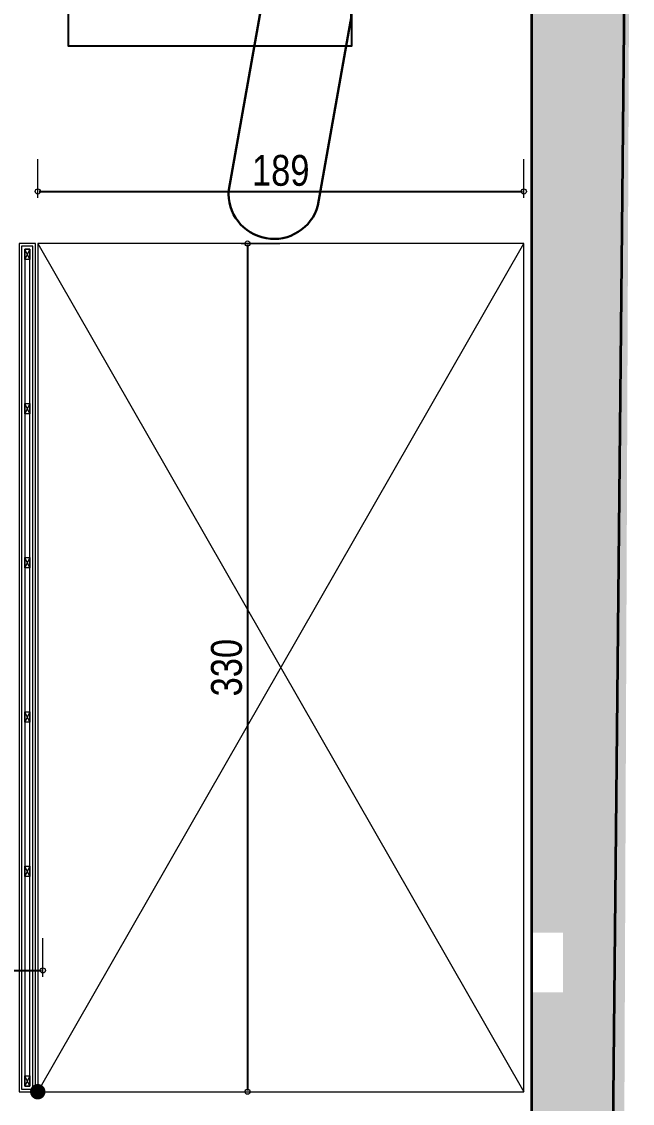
# Model space of a CAD drawing. Header units: millimetres. Extents: x 54215 to 67697, y 23496 to 56611.
# Drawn here: x 57651.6 to 57889, y 44708.9 to 45129.8 of the extents above; entities that cross this region are included whole.
import ezdxf

# ---------------------------------------------------------------- set-up
doc = ezdxf.new("R2010")
doc.units = ezdxf.units.MM
doc.layers.add('0 rölöve', color=7, linetype='Continuous', true_color=0xf1380e)
for name, color, linetype, lineweight in [('b_görünüş', 44, 'Continuous', 25), ('no3_duvar kaplama', 8, 'Continuous', 0), ('no3_duvar mevcut', 4, 'Continuous', 35), ('no3_kutuprofil kesit', 74, 'Continuous', 18), ('no3_paslanmaz gorunus arka', 173, 'Continuous', 13), ('no3_ölçü tefriş', 252, 'Continuous', 0), ('t_ahsapkesit', 20, 'Continuous', 30), ('ölçü', 4, 'Continuous', 13)]:
    doc.layers.add(name, color=color, linetype=linetype, lineweight=lineweight)
doc.layers.add('no3_alçıpan kesit', color=7, linetype='Continuous', lineweight=20, true_color=0xf5003d)
doc.layers.add('SIH', color=4, linetype='Continuous')
doc.styles.add('olcu', font='arial.ttf', dxfattribs={"width": 0.8})
doc.dimstyles.new('tufan', dxfattribs={"dimtxt": 12, "dimasz": 0.5, "dimexe": 1.25, "dimexo": 0.625, "dimgap": 2, "dimtad": 1, "dimdec": 0, "dimzin": 1, "dimtxsty": 'olcu', "dimblk1": 'sol', "dimblk2": 'sag', "dimsah": 1, "dimcen": 0, "dimse1": 1, "dimse2": 1, "dimclrd": 256, "dimclrt": 256, "dimadec": 0, "dimazin": 0, "dimtfac": 1, "dimtdec": 0, "dimtix": 1, "dimtmove": 0, "dimatfit": 2, "dimldrblk": 'NONE', "dimfxl": 1.25, "dimarcsym": 0})

# ---------------------------------------------------------------- blocks, each defined once
blk = doc.blocks.new('sol')
at = {"layer": 'ölçü'}
blk.add_line((0, 5), (0, -25), dxfattribs=at)
blk.add_circle((0, 0), 2, dxfattribs=at)
blk = doc.blocks.new('sag')
at = {"layer": 'ölçü'}
blk.add_line((0, -5), (0, 25), dxfattribs=at)
blk.add_circle((0, 0), 2, dxfattribs=at)
blk = doc.blocks.new('*D437')
at = {"layer": 'Defpoints', "color": 0, "transparency": 16777216}
for p in [(57659.83, 44760.65), (57583.73, 44752.71), (57659.83, 44752.61)]:
    blk.add_point(p, dxfattribs=at)
at = {"layer": 'no3_ölçü tefriş', "lineweight": -2, "transparency": 16777216}
blk.add_line((57584.23, 44760.65), (57659.33, 44760.65), dxfattribs=at)
at = {"layer": 'no3_ölçü tefriş', "lineweight": -2, "transparency": 16777216, "xscale": 0.5, "yscale": 0.5, "zscale": 0.5, "rotation": 180}
blk.add_blockref('sol', (57583.73, 44760.65), dxfattribs=at)
at = {"layer": 'no3_ölçü tefriş', "lineweight": -2, "transparency": 16777216, "xscale": 0.5, "yscale": 0.5, "zscale": 0.5}
blk.add_blockref('sag', (57659.83, 44760.65), dxfattribs=at)
at = {"layer": 'no3_ölçü tefriş', "transparency": 16777216, "insert": (57621.78, 44768.78), "char_height": 12, "attachment_point": 5, "style": 'olcu'}
blk.add_mtext('76', dxfattribs=at)
blk = doc.blocks.new('_None')
blk = doc.blocks.new('*D442')
at = {"layer": 'Defpoints', "color": 0, "transparency": 16777216}
for p in [(57374.86, 45124.43), (57560.66, 45043.45), (57659.83, 45043.45)]:
    blk.add_point(p, dxfattribs=at)
at = {"layer": 'no3_ölçü tefriş', "lineweight": -2, "transparency": 16777216}
blk.add_line((57560.66, 45123.93), (57560.66, 45043.95), dxfattribs=at)
at = {"layer": 'no3_ölçü tefriş', "lineweight": -2, "transparency": 16777216, "xscale": 0.5, "yscale": 0.5, "zscale": 0.5}
for name, p, rotation in [('sol', (57560.66, 45124.43), 90), ('sag', (57560.66, 45043.45), 270)]:
    blk.add_blockref(name, p, dxfattribs=dict(at, rotation=rotation))
at = {"layer": 'no3_ölçü tefriş', "transparency": 16777216, "insert": (57552.53, 45083.94), "char_height": 12, "attachment_point": 5, "rotation": 90, "style": 'olcu'}
blk.add_mtext('81', dxfattribs=at)
blk = doc.blocks.new('*D444')
at = {"layer": 'Defpoints', "color": 0, "transparency": 16777216}
for p in [(57846.83, 45063.73), (57657.83, 45043.45), (57846.83, 45043.45)]:
    blk.add_point(p, dxfattribs=at)
at = {"layer": 'no3_ölçü tefriş', "lineweight": -2, "transparency": 16777216}
blk.add_line((57658.33, 45063.73), (57846.33, 45063.73), dxfattribs=at)
at = {"layer": 'no3_ölçü tefriş', "lineweight": -2, "transparency": 16777216, "xscale": 0.5, "yscale": 0.5, "zscale": 0.5, "rotation": 180}
blk.add_blockref('sol', (57657.83, 45063.73), dxfattribs=at)
at = {"layer": 'no3_ölçü tefriş', "lineweight": -2, "transparency": 16777216, "xscale": 0.5, "yscale": 0.5, "zscale": 0.5}
blk.add_blockref('sag', (57846.83, 45063.73), dxfattribs=at)
at = {"layer": 'no3_ölçü tefriş', "transparency": 16777216, "insert": (57752.33, 45071.85), "char_height": 12, "attachment_point": 5, "style": 'olcu'}
blk.add_mtext('189', dxfattribs=at)
blk = doc.blocks.new('*D445')
at = {"layer": 'Defpoints', "color": 0, "transparency": 16777216}
for p in [(57659.83, 45043.45), (57659.83, 44713.45), (57739.42, 44713.45)]:
    blk.add_point(p, dxfattribs=at)
at = {"layer": 'no3_ölçü tefriş', "lineweight": -2, "transparency": 16777216}
blk.add_line((57739.42, 45042.95), (57739.42, 44713.95), dxfattribs=at)
at = {"layer": 'no3_ölçü tefriş', "lineweight": -2, "transparency": 16777216, "xscale": 0.5, "yscale": 0.5, "zscale": 0.5}
for name, p, rotation in [('sol', (57739.42, 45043.45), 90), ('sag', (57739.42, 44713.45), 270)]:
    blk.add_blockref(name, p, dxfattribs=dict(at, rotation=rotation))
at = {"layer": 'no3_ölçü tefriş', "transparency": 16777216, "insert": (57731.29, 44878.45), "char_height": 12, "attachment_point": 5, "rotation": 90, "style": 'olcu'}
blk.add_mtext('330', dxfattribs=at)
blk = doc.blocks.new('plan girişblok')
at = {"layer": 'no3_duvar kaplama'}
h = blk.add_hatch(color=256, dxfattribs=at)
h.dxf.hatch_style = 1
h.paths.add_polyline_path([(3669.07, 2563.46), (3687.07, 2563.46), (3669.07, 2563.46), (3669.07, 2501.96), (3687.07, 2501.96), (5226.73, 2507.87), (5230.28, 3355.96), (3742.07, 3356.96), (3687.07, 3361.46), (3669.07, 3361.46), (3669.07, 3293.96), (3687.07, 3293.96), (3687.07, 3299.96), (3669.07, 3299.96), (3669.07, 3361.46), (3742.07, 3361.46), (3742.07, 3321.96), (4354.07, 3321.96), (4354.07, 3356.96), (4427.57, 3356.96), (4427.57, 3322.96), (4935.57, 3322.96), (4935.57, 3355.96), (5009.07, 3355.96), (5009.07, 3318.96), (5144.57, 3318.96), (5144.57, 3310.46), (5191.07, 3310.46), (5191.07, 2572.96), (5169.13, 2572.96), (5169.13, 2538.46), (5006.07, 2538.46), (5006.07, 2506.96), (4933.07, 2506.96), (4933.07, 2538.46), (4427.57, 2538.46), (4427.57, 2507.96), (4354.57, 2507.96), (4354.57, 2538.46), (3742.07, 2538.46), (3742.07, 2501.96), (3669.07, 2501.96)])
h.paths.add_polyline_path([(5191.07, 2684.86), (5191.07, 2661.57), (5203.3, 2661.57), (5203.3, 2684.86)], flags=17)
at = {"layer": 'no3_alçıpan kesit'}
for points in [[(4997.21, 2951.96), (4992.81, 2951.96), (4992.81, 2623.96), (4997.21, 2623.96)], [(4996.01, 2950.76), (4994.01, 2950.76), (4994.01, 2625.16), (4996.01, 2625.16)]]:
    blk.add_lwpolyline(points, close=True, dxfattribs=at)
at = {"layer": 'no3_duvar kaplama'}
blk.add_lwpolyline([(4998.21, 2952.96), (4991.81, 2952.96), (4991.81, 2622.96), (4998.21, 2622.96)], close=True, dxfattribs=at)
at = {"layer": 'no3_duvar mevcut'}
for p, q in [((5221.85, 2506.96), (5230.28, 3355.96)), ((5191.07, 3310.46), (5191.07, 2572.96))]:
    blk.add_line(p, q, dxfattribs=at)
at = {"layer": 'no3_kutuprofil kesit'}
for p, q in [((4996.01, 2946.76), (4994.01, 2950.76)), ((4996.01, 2950.76), (4994.01, 2946.76)), ((4996.01, 2886.76), (4994.01, 2890.76)), ((4996.01, 2890.76), (4994.01, 2886.76)), ((4996.01, 2826.76), (4994.01, 2830.76)), ((4996.01, 2830.76), (4994.01, 2826.76)), ((4996.01, 2766.76), (4994.01, 2770.76)), ((4996.01, 2770.76), (4994.01, 2766.76)), ((4996.01, 2706.76), (4994.01, 2710.76)), ((4996.01, 2710.76), (4994.01, 2706.76)), ((4996.01, 2625.16), (4994.01, 2629.16)), ((4996.01, 2629.16), (4994.01, 2625.16))]:
    blk.add_line(p, q, dxfattribs=at)
for points in [[(4994.01, 2950.76), (4996.01, 2950.76), (4996.01, 2946.76), (4994.01, 2946.76)], [(4994.01, 2890.76), (4996.01, 2890.76), (4996.01, 2886.76), (4994.01, 2886.76)], [(4994.01, 2830.76), (4996.01, 2830.76), (4996.01, 2826.76), (4994.01, 2826.76)], [(4994.01, 2770.76), (4996.01, 2770.76), (4996.01, 2766.76), (4994.01, 2766.76)], [(4994.01, 2710.76), (4996.01, 2710.76), (4996.01, 2706.76), (4994.01, 2706.76)], [(4994.01, 2629.16), (4996.01, 2629.16), (4996.01, 2625.16), (4994.01, 2625.16)]]:
    blk.add_lwpolyline(points, close=True, dxfattribs=at)

msp = doc.modelspace()

# ---------------------------------------------------------------- linework, layer by layer
at = {"layer": 'b_görünüş'}
msp.add_lwpolyline([(57669.835, 45240.283), (57779.835, 45240.283), (57779.835, 45120.302), (57669.835, 45120.302)], close=True, dxfattribs=at)
at = {"layer": 'no3_paslanmaz gorunus arka'}
for p, q in [((57657.835, 45043.453), (57846.835, 44713.453)), ((57657.835, 44713.453), (57846.835, 45043.453))]:
    msp.add_line(p, q, dxfattribs=at)
msp.add_lwpolyline([(57657.835, 44713.453), (57846.835, 44713.453), (57846.835, 45043.453), (57657.835, 45043.453)], close=True, dxfattribs=at)
at = {"layer": 'SIH', "color": 3, "linetype": 'Continuous', "const_width": 3}
msp.add_lwpolyline([(57659.335, 44713.453, 1), (57656.335, 44713.453, 1)], format="xyb", close=True, dxfattribs=at)
at = {"layer": 't_ahsapkesit'}
for p, q in [((57744.78, 45135.948), (57732.076, 45064.348)), ((57779.439, 45129.799), (57766.735, 45058.199))]:
    msp.add_line(p, q, dxfattribs=at)
for centre, radius, start, end in [((57759.746, 45133.293), 20, 349.93865, 25.56027), ((57749.699, 45062.928), 17.68, 175.39128, 344.48603)]:
    msp.add_arc(centre, radius, start, end, dxfattribs=at)

# ---------------------------------------------------------------- block references
at = {"layer": '0 rölöve'}
msp.add_blockref('plan girişblok', (52658.765, 42090.494), dxfattribs=at)

# ---------------------------------------------------------------- dimensions: what is measured, and where the dimension line sits
at = {"layer": 'no3_ölçü tefriş'}
for base, p1, p2, picture, middle in [((57560.659, 45043.453), (57374.865, 45124.426), (57659.835, 45043.453), '*D442', (57552.532, 45083.94)), ((57739.42, 44713.453), (57659.835, 45043.453), (57659.835, 44713.453), '*D445', (57731.289, 44878.453))]:
    dim = msp.add_linear_dim(base=base, p1=p1, p2=p2, angle=90, dimstyle='tufan', dxfattribs=at)
    dim.commit()
    dim.dimension.update_dxf_attribs({"geometry": picture, "text_midpoint": middle})
for base, p1, p2, picture, middle in [((57846.835, 45063.725), (57657.835, 45043.453), (57846.835, 45043.453), '*D444', (57752.335, 45071.852)), ((57659.835, 44760.65), (57583.732, 44752.712), (57659.835, 44752.611), '*D437', (57621.783, 44768.777))]:
    dim = msp.add_linear_dim(base=base, p1=p1, p2=p2, dimstyle='tufan', dxfattribs=at)
    dim.commit()
    dim.dimension.update_dxf_attribs({"geometry": picture, "text_midpoint": middle})

doc.saveas('drawing.dxf')
